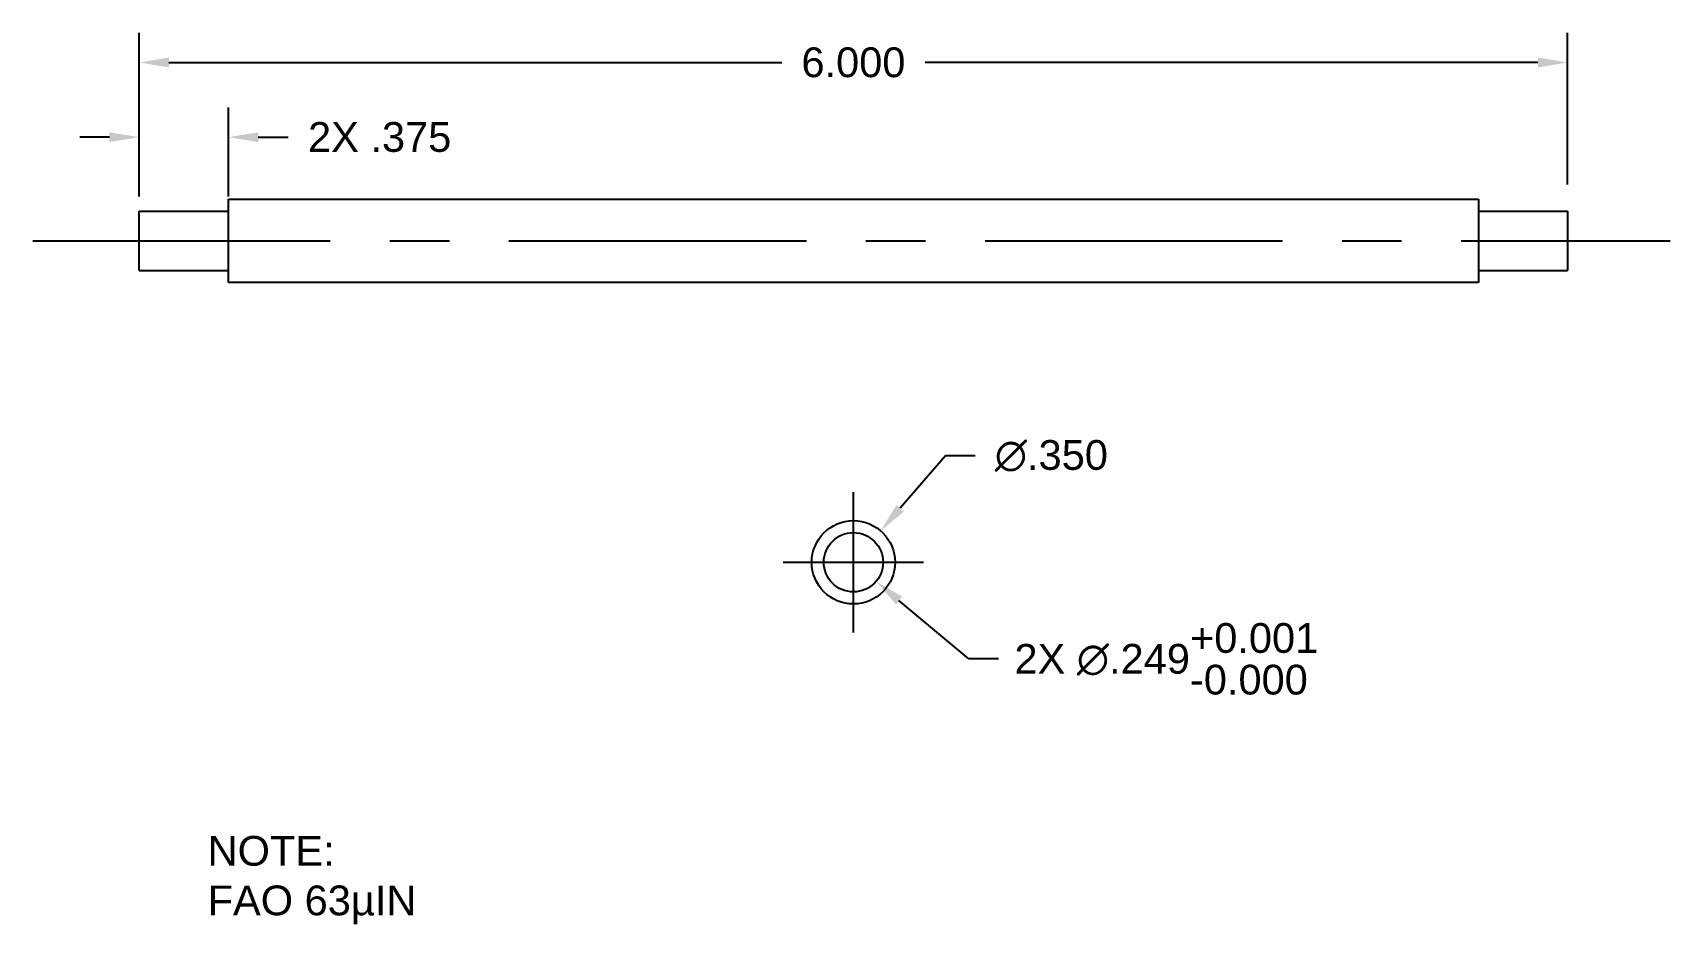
# Model space of a CAD drawing. Header units: inches. Extents: x 14.5 to 21.38, y 11.27 to 15.02.
import ezdxf

# ---------------------------------------------------------------- set-up
doc = ezdxf.new("R2010")
doc.units = ezdxf.units.IN
doc.header["$MEASUREMENT"] = 0
doc.linetypes.add('CENTER', pattern=[2, 1.25, -0.25, 0.25, -0.25])
doc.linetypes.add('CENTER2', pattern=[1.125, 0.75, -0.125, 0.125, -0.125])
for name, color, linetype in [('CENTER LINE', 1, 'CENTER'), ('DIMENSION', 5, 'Continuous'), ('OBJECT', 252, 'Continuous')]:
    doc.layers.add(name, color=color, linetype=linetype)
doc.styles.get("Standard").update_dxf_attribs({"font": 'arial.ttf'})
doc.dimstyles.new('3 PLACES', dxfattribs={"dimtxt": 0.125, "dimasz": 0.125, "dimexe": 0.125, "dimexo": 0.0625, "dimgap": 0.09, "dimtad": 0, "dimtih": 1, "dimtoh": 1, "dimdec": 3, "dimzin": 4, "dimdsep": 46, "dimtxsty": 'Standard', "dimcen": 0.125, "dimadec": 0, "dimazin": 0, "dimtfac": 1, "dimtdec": 3, "dimtofl": 0, "dimtmove": 0, "dimatfit": 3, "dimfxl": 1, "dimtolj": 1, "dimtzin": 0, "dimarcsym": 0})
doc.dimstyles.new('DEVIATION 3 PLACES', dxfattribs={"dimtxt": 0.125, "dimasz": 0.125, "dimexe": 0.125, "dimexo": 0.0625, "dimgap": 0.09, "dimtad": 0, "dimtih": 1, "dimtoh": 1, "dimdec": 3, "dimzin": 4, "dimdsep": 46, "dimtxsty": 'Standard', "dimcen": 0.125, "dimadec": 0, "dimazin": 0, "dimtol": 1, "dimtp": 0.001, "dimtm": 1e-09, "dimtfac": 1, "dimtdec": 3, "dimtofl": 0, "dimtmove": 0, "dimatfit": 3, "dimfxl": 1, "dimtolj": 1, "dimtzin": 0, "dimarcsym": 0})

# ---------------------------------------------------------------- blocks, each defined once
blk = doc.blocks.new('*U1')
at = {"layer": 'CENTER LINE', "color": 0, "linetype": 'CENTER2', "transparency": 16777216}
for p, q in [((0, 0.035), (0, 0.295)), ((-0.295, 0), (-0.035, 0)), ((0.035, 0), (0.295, 0)), ((0, -0.295), (0, -0.035))]:
    blk.add_line(p, q, dxfattribs=at)
at = {"layer": 'CENTER LINE', "color": 0, "linetype": 'Continuous', "transparency": 16777216}
for p, q in [((-0.0175, 0), (0.0175, 0)), ((0, -0.0175), (0, 0.0175))]:
    blk.add_line(p, q, dxfattribs=at)
blk = doc.blocks.new('*D2')
at = {"layer": 'Defpoints', "color": 0, "transparency": 16777216}
for p in [(15.3208, 14.5792), (14.9458, 14.2678), (15.3208, 14.2678)]:
    blk.add_point(p, dxfattribs=at)
at = {"layer": 'DIMENSION', "color": 0, "lineweight": -2, "transparency": 16777216}
for p, q in [((14.9458, 14.3303), (14.9458, 14.7042)), ((15.3208, 14.3303), (15.3208, 14.7042)), ((14.8208, 14.5792), (14.6958, 14.5792)), ((15.4458, 14.5792), (15.5708, 14.5792))]:
    blk.add_line(p, q, dxfattribs=at)
at = {"layer": 'DIMENSION', "color": 0, "transparency": 16777216}
for points in [[(14.8208, 14.6), (14.8208, 14.5583), (14.9458, 14.5792)], [(15.4458, 14.6), (15.4458, 14.5583), (15.3208, 14.5792)]]:
    blk.add_solid(points, dxfattribs=at)
at = {"layer": 'DIMENSION', "color": 0, "transparency": 16777216, "insert": (15.9558, 14.5792), "char_height": 0.125, "attachment_point": 5}
blk.add_mtext('\\A1;2X .375', dxfattribs=at)
blk = doc.blocks.new('*D3')
at = {"layer": 'Defpoints', "color": 0, "transparency": 16777216}
for p in [(20.9458, 14.893), (14.9458, 14.3183), (20.9458, 14.3183)]:
    blk.add_point(p, dxfattribs=at)
at = {"layer": 'DIMENSION', "color": 0, "lineweight": -2, "transparency": 16777216}
for p, q in [((14.9458, 14.3808), (14.9458, 15.018)), ((20.9458, 14.3808), (20.9458, 15.018)), ((15.0708, 14.893), (17.6448, 14.893)), ((20.8208, 14.893), (18.2469, 14.893))]:
    blk.add_line(p, q, dxfattribs=at)
at = {"layer": 'DIMENSION', "color": 0, "transparency": 16777216}
for points in [[(15.0708, 14.9138), (15.0708, 14.8721), (14.9458, 14.893)], [(20.8208, 14.9138), (20.8208, 14.8721), (20.9458, 14.893)]]:
    blk.add_solid(points, dxfattribs=at)
at = {"layer": 'DIMENSION', "color": 0, "transparency": 16777216, "insert": (17.9458, 14.893), "char_height": 0.125, "attachment_point": 5}
blk.add_mtext('\\A1;6.000', dxfattribs=at)
blk = doc.blocks.new('*D4')
at = {"layer": 'Defpoints', "color": 0, "transparency": 16777216}
for p in [(18.0603, 12.9257), (17.8314, 12.6609)]:
    blk.add_point(p, dxfattribs=at)
at = {"layer": 'DIMENSION', "color": 0, "lineweight": -2, "transparency": 16777216}
for p, q in [((18.3322, 13.2401), (18.1421, 13.0202)), ((18.4572, 13.2401), (18.3322, 13.2401)), ((17.9458, 12.6683), (17.9458, 12.9183)), ((17.8208, 12.7933), (18.0708, 12.7933))]:
    blk.add_line(p, q, dxfattribs=at)
at = {"layer": 'DIMENSION', "color": 0, "transparency": 16777216}
blk.add_solid([(18.1263, 13.0338), (18.1578, 13.0066), (18.0603, 12.9257)], dxfattribs=at)
at = {"layer": 'DIMENSION', "color": 0, "transparency": 16777216, "insert": (18.7773, 13.2401), "char_height": 0.125, "attachment_point": 5}
blk.add_mtext('\\A1;∅.350', dxfattribs=at)
blk = doc.blocks.new('*D5')
at = {"layer": 'Defpoints', "color": 0, "transparency": 16777216}
for p in [(17.8504, 12.8732), (18.0413, 12.7134)]:
    blk.add_point(p, dxfattribs=at)
at = {"layer": 'DIMENSION', "color": 0, "lineweight": -2, "transparency": 16777216}
for p, q in [((17.9458, 12.6683), (17.9458, 12.9183)), ((17.8208, 12.7933), (18.0708, 12.7933)), ((18.4303, 12.3879), (18.1372, 12.6332)), ((18.5553, 12.3879), (18.4303, 12.3879))]:
    blk.add_line(p, q, dxfattribs=at)
at = {"layer": 'DIMENSION', "color": 0, "transparency": 16777216}
blk.add_solid([(18.1506, 12.6492), (18.1238, 12.6172), (18.0413, 12.7134)], dxfattribs=at)
at = {"layer": 'DIMENSION', "color": 0, "transparency": 16777216, "insert": (19.2603, 12.3879), "char_height": 0.125, "attachment_point": 5}
blk.add_mtext('\\A1;2X ∅.249\\S+0.001^ -0.000;', dxfattribs=at)
blk = doc.blocks.new('N')
at = {"layer": 'CENTER LINE', "insert": (-0.0367, 0.3426), "char_height": 0.2, "attachment_point": 1}
blk.add_mtext_dynamic_manual_height_columns('{\\H0.625x;NOTE:\\PFAO 63µIN\\fMS Shell Dlg 2|b0|i0|c0|p0; }', width=2.167231, gutter_width=1, heights=[0], dxfattribs=at)

msp = doc.modelspace()

# ---------------------------------------------------------------- linework, layer by layer
at = {"layer": 'CENTER LINE'}
msp.add_line((14.4985, 14.1433), (21.3769, 14.1433), dxfattribs=at)
at = {"layer": 'OBJECT'}
for p, q in [((15.3208, 14.3183), (20.5708, 14.3183)), ((15.3208, 13.9683), (15.3208, 14.3183)), ((20.5708, 14.3183), (20.5708, 13.9683)), ((14.9458, 14.0188), (14.9458, 14.2678)), ((14.9458, 14.2678), (15.3208, 14.2678)), ((20.5708, 14.2678), (20.9458, 14.2678)), ((20.9458, 14.2678), (20.9458, 14.0188)), ((14.9458, 14.0188), (15.3208, 14.0188)), ((20.5708, 13.9683), (15.3208, 13.9683)), ((20.5708, 14.0188), (20.9458, 14.0188))]:
    msp.add_line(p, q, dxfattribs=at)
for radius in [0.175, 0.1245]:
    msp.add_circle((17.9458, 12.7933), radius, dxfattribs=at)

# ---------------------------------------------------------------- block references
at = {"layer": 'CENTER LINE', "linetype": 'CENTER2'}
msp.add_blockref('*U1', (17.9458, 12.7933), dxfattribs=at)
at = {"layer": 'DIMENSION'}
msp.add_blockref('N', (15.2698, 11.3012), dxfattribs=at)

# ---------------------------------------------------------------- dimensions: what is measured, and where the dimension line sits
dim = msp.add_linear_dim(base=(20.9458, 14.893), p1=(14.9458, 14.3183), p2=(20.9458, 14.3183), dimstyle='3 PLACES', dxfattribs=at)
dim.commit()
dim.dimension.update_dxf_attribs({"geometry": '*D3', "text_midpoint": (17.9458, 14.893)})
dim = msp.add_linear_dim(base=(15.3208, 14.5792), p1=(14.9458, 14.2678), p2=(15.3208, 14.2678), text='2X <>', dimstyle='3 PLACES', dxfattribs=at)
dim.commit()
dim.dimension.update_dxf_attribs({"geometry": '*D2', "text_midpoint": (15.9558, 14.5792)})
dim = msp.add_diameter_dim_2p(p1=(17.8314, 12.6609), p2=(18.0603, 12.9257), dimstyle='3 PLACES', dxfattribs=at)
dim.commit()
dim.dimension.update_dxf_attribs({"geometry": '*D4', "text_midpoint": (18.7773, 13.2401), "dimtype": 163})
dim = msp.add_diameter_dim_2p(p1=(17.8504, 12.8732), p2=(18.0413, 12.7134), text='2X <>', dimstyle='DEVIATION 3 PLACES', dxfattribs=at)
dim.commit()
dim.dimension.update_dxf_attribs({"geometry": '*D5', "text_midpoint": (19.2603, 12.3879), "dimtype": 163})

doc.saveas('drawing.dxf')
